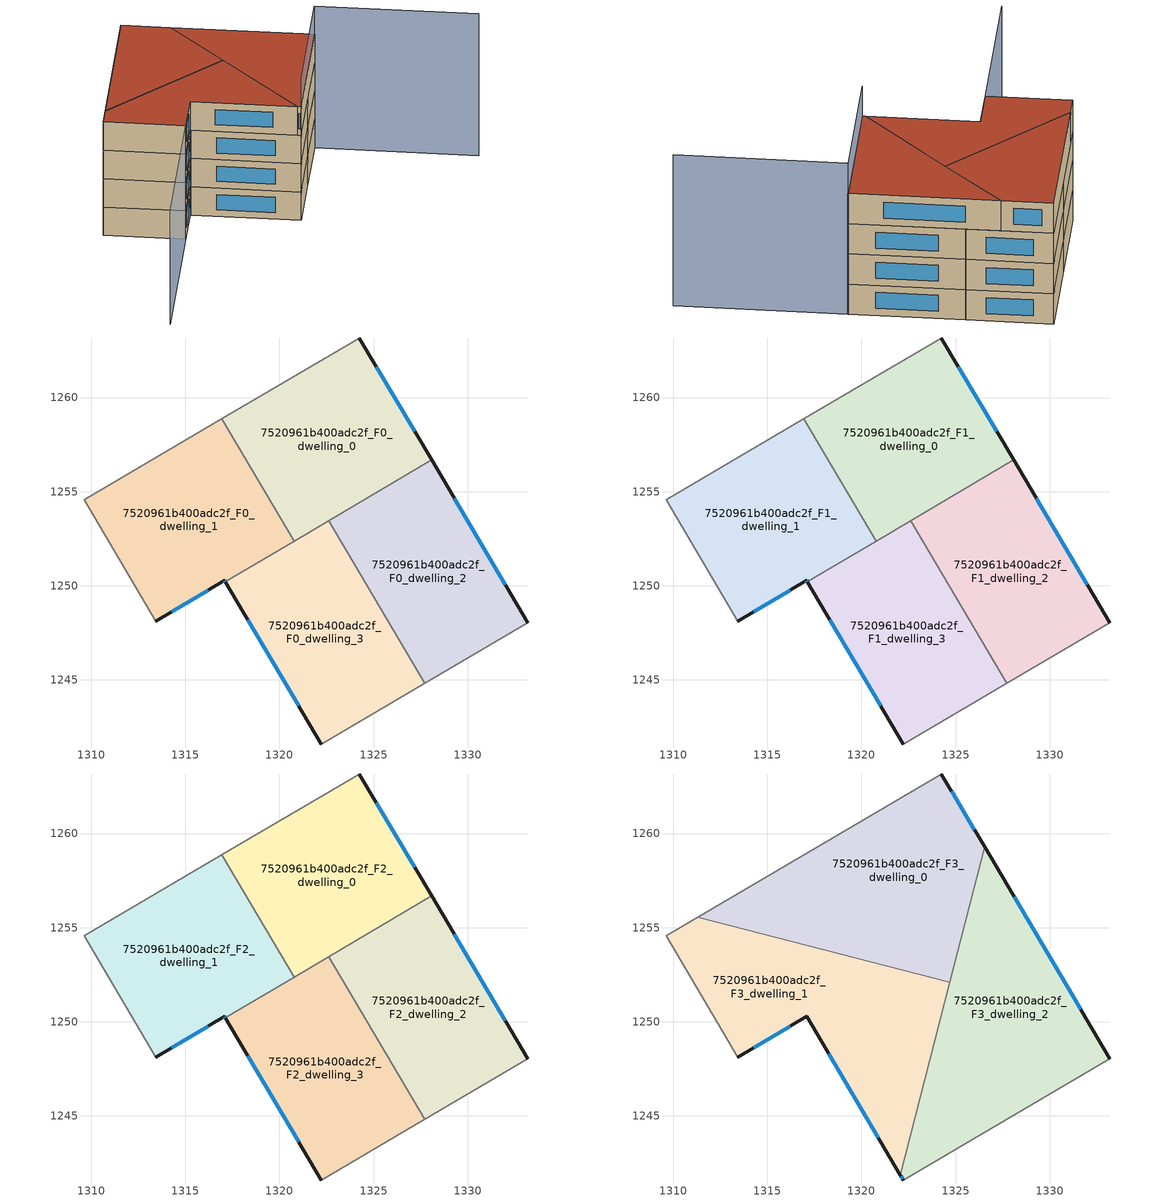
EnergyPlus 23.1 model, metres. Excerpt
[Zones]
7520961b400adc2f_F0_dwelling_0
 floor ground (EU_floor_Construction): 1324.25,1263.17 1328.08,1256.69 1320.79,1252.37 1316.94,1258.87 z0
 wall outside (EU_wall_Construction): 1328.08,1256.69 1324.25,1263.17 z0:3
 wall to 7520961b400adc2f_F0_dwelling_1 (EU_wall_Construction): 1316.94,1258.87 1320.79,1252.37 z0:3
 wall adiabatic (EU_wall_Construction): 1324.25,1263.17 1316.94,1258.87 z0:3
 wall to 7520961b400adc2f_F0_dwelling_2 (EU_wall_Construction): 1322.61,1253.45 1328.08,1256.69 z0:3
 wall to 7520961b400adc2f_F0_dwelling_3 (EU_wall_Construction): 1320.79,1252.37 1322.61,1253.45 z0:3
 window (EU_Window_Construction): 1327.18,1258.21 1325.15,1261.64 z0.7:2.3
7520961b400adc2f_F0_dwelling_1
 floor ground (EU_floor_Construction): 1316.94,1258.87 1320.79,1252.37 1317.12,1250.21 1317.08,1250.28 1313.43,1248.12 1309.61,1254.57 z0
 wall outside (EU_wall_Construction): 1313.43,1248.12 1317.08,1250.28 1317.12,1250.21 z0:3
 wall adiabatic (EU_wall_Construction): 1316.94,1258.87 1309.61,1254.57 1313.43,1248.12 z0:3
 wall to 7520961b400adc2f_F0_dwelling_3 (EU_wall_Construction): 1317.12,1250.21 1320.79,1252.37 z0:3
 window (EU_Window_Construction): 1314.29,1248.63 1316.22,1249.77 / 1317.09,1250.26 1317.11,1250.22 z0.7:2.3
7520961b400adc2f_F0_dwelling_2
 floor ground (EU_floor_Construction): 1328.08,1256.69 1333.21,1248.03 1327.72,1244.81 1322.61,1253.45 z0
 wall outside (EU_wall_Construction): 1333.21,1248.03 1328.08,1256.69 z0:3
 wall adiabatic (EU_wall_Construction): 1327.72,1244.81 1333.21,1248.03 z0:3
 wall to 7520961b400adc2f_F0_dwelling_3 (EU_wall_Construction): 1322.61,1253.45 1327.72,1244.81 z0:3
 window (EU_Window_Construction): 1332,1250.06 1329.29,1254.66 z0.7:2.3
7520961b400adc2f_F0_dwelling_3
 floor ground (EU_floor_Construction): 1322.61,1253.45 1327.72,1244.81 1322.22,1241.59 1317.12,1250.21 z0
 wall outside (EU_wall_Construction): 1317.12,1250.21 1322.22,1241.59 z0:3
 wall adiabatic (EU_wall_Construction): 1322.22,1241.59 1327.72,1244.81 z0:3
 window (EU_Window_Construction): 1318.32,1248.18 1321.03,1243.61 z0.7:2.3
7520961b400adc2f_F1_dwelling_0
 floor to 7520961b400adc2f_F0_dwelling_0 (EU_floor_Construction): 1324.25,1263.17 1328.08,1256.69 1320.79,1252.37 1316.94,1258.87 z3
 wall outside (EU_wall_Construction): 1328.08,1256.69 1324.25,1263.17 z3:6
 wall to 7520961b400adc2f_F1_dwelling_1 (EU_wall_Construction): 1316.94,1258.87 1320.79,1252.37 z3:6
 wall adiabatic (EU_wall_Construction): 1324.25,1263.17 1316.94,1258.87 z3:6
 wall to 7520961b400adc2f_F1_dwelling_2 (EU_wall_Construction): 1322.61,1253.45 1328.08,1256.69 z3:6
 wall to 7520961b400adc2f_F1_dwelling_3 (EU_wall_Construction): 1320.79,1252.37 1322.61,1253.45 z3:6
 window (EU_Window_Construction): 1327.18,1258.21 1325.15,1261.64 z3.7:5.3
7520961b400adc2f_F1_dwelling_1
 floor to 7520961b400adc2f_F0_dwelling_1 (EU_floor_Construction): 1316.94,1258.87 1320.79,1252.37 1317.12,1250.21 1317.08,1250.28 1313.43,1248.12 1309.61,1254.57 z3
 wall outside (EU_wall_Construction): 1313.43,1248.12 1317.08,1250.28 1317.12,1250.21 z3:6
 wall adiabatic (EU_wall_Construction): 1316.94,1258.87 1309.61,1254.57 1313.43,1248.12 z3:6
 wall to 7520961b400adc2f_F1_dwelling_3 (EU_wall_Construction): 1317.12,1250.21 1320.79,1252.37 z3:6
 window (EU_Window_Construction): 1314.29,1248.63 1316.22,1249.77 / 1317.09,1250.26 1317.11,1250.22 z3.7:5.3
7520961b400adc2f_F1_dwelling_2
 floor to 7520961b400adc2f_F0_dwelling_2 (EU_floor_Construction): 1328.08,1256.69 1333.21,1248.03 1327.72,1244.81 1322.61,1253.45 z3
 wall outside (EU_wall_Construction): 1333.21,1248.03 1328.08,1256.69 z3:6
 wall adiabatic (EU_wall_Construction): 1327.72,1244.81 1333.21,1248.03 z3:6
 wall to 7520961b400adc2f_F1_dwelling_3 (EU_wall_Construction): 1322.61,1253.45 1327.72,1244.81 z3:6
 window (EU_Window_Construction): 1332,1250.06 1329.29,1254.66 z3.7:5.3
7520961b400adc2f_F1_dwelling_3
 floor to 7520961b400adc2f_F0_dwelling_3 (EU_floor_Construction): 1322.61,1253.45 1327.72,1244.81 1322.22,1241.59 1317.12,1250.21 z3
 wall outside (EU_wall_Construction): 1317.12,1250.21 1322.22,1241.59 z3:6
 wall adiabatic (EU_wall_Construction): 1322.22,1241.59 1327.72,1244.81 z3:6
 window (EU_Window_Construction): 1318.32,1248.18 1321.03,1243.61 z3.7:5.3
7520961b400adc2f_F2_dwelling_0
 floor to 7520961b400adc2f_F1_dwelling_0 (EU_floor_Construction): 1324.25,1263.17 1328.08,1256.69 1320.79,1252.37 1316.94,1258.87 z6
 wall outside (EU_wall_Construction): 1328.08,1256.69 1324.25,1263.17 z6:9
 wall to 7520961b400adc2f_F2_dwelling_1 (EU_wall_Construction): 1316.94,1258.87 1320.79,1252.37 z6:9
 wall adiabatic (EU_wall_Construction): 1324.25,1263.17 1316.94,1258.87 z6:9
 wall to 7520961b400adc2f_F2_dwelling_2 (EU_wall_Construction): 1322.61,1253.45 1328.08,1256.69 z6:9
 wall to 7520961b400adc2f_F2_dwelling_3 (EU_wall_Construction): 1320.79,1252.37 1322.61,1253.45 z6:9
 window (EU_Window_Construction): 1327.18,1258.21 1325.15,1261.64 z6.7:8.3
7520961b400adc2f_F2_dwelling_1
 floor to 7520961b400adc2f_F1_dwelling_1 (EU_floor_Construction): 1316.94,1258.87 1320.79,1252.37 1317.12,1250.21 1317.08,1250.28 1313.43,1248.12 1309.61,1254.57 z6
 wall outside (EU_wall_Construction): 1313.43,1248.12 1317.08,1250.28 1317.12,1250.21 z6:9
 wall adiabatic (EU_wall_Construction): 1316.94,1258.87 1309.61,1254.57 1313.43,1248.12 z6:9
 wall to 7520961b400adc2f_F2_dwelling_3 (EU_wall_Construction): 1317.12,1250.21 1320.79,1252.37 z6:9
 window (EU_Window_Construction): 1314.29,1248.63 1316.22,1249.77 / 1317.09,1250.26 1317.11,1250.22 z6.7:8.3
7520961b400adc2f_F2_dwelling_2
 floor to 7520961b400adc2f_F1_dwelling_2 (EU_floor_Construction): 1328.08,1256.69 1333.21,1248.03 1327.72,1244.81 1322.61,1253.45 z6
 wall outside (EU_wall_Construction): 1333.21,1248.03 1328.08,1256.69 z6:9
 wall adiabatic (EU_wall_Construction): 1327.72,1244.81 1333.21,1248.03 z6:9
 wall to 7520961b400adc2f_F2_dwelling_3 (EU_wall_Construction): 1322.61,1253.45 1327.72,1244.81 z6:9
 window (EU_Window_Construction): 1332,1250.06 1329.29,1254.66 z6.7:8.3
7520961b400adc2f_F2_dwelling_3
 floor to 7520961b400adc2f_F1_dwelling_3 (EU_floor_Construction): 1322.61,1253.45 1327.72,1244.81 1322.22,1241.59 1317.12,1250.21 z6
 wall outside (EU_wall_Construction): 1317.12,1250.21 1322.22,1241.59 z6:9
 wall adiabatic (EU_wall_Construction): 1322.22,1241.59 1327.72,1244.81 z6:9
 window (EU_Window_Construction): 1318.32,1248.18 1321.03,1243.61 z6.7:8.3
7520961b400adc2f_F3_dwelling_0
 floor to 7520961b400adc2f_F2_dwelling_0 (EU_floor_Construction): 1324.25,1263.17 1326.55,1259.29 1325.48,1255.15 1321.66,1252.89 1320.27,1253.24 1316.94,1258.87 z9
 floor to 7520961b400adc2f_F2_dwelling_2 (EU_floor_Construction): 1325.48,1255.15 1324.7,1252.11 1323.17,1252.5 1322.61,1253.45 z9
 floor to 7520961b400adc2f_F2_dwelling_1 (EU_floor_Construction): 1316.94,1258.87 1320.27,1253.24 1311.29,1255.55 z9
 floor to 7520961b400adc2f_F2_dwelling_3 (EU_floor_Construction): 1322.61,1253.45 1323.17,1252.5 1321.66,1252.89 z9
 wall outside (EU_wall_Construction): 1326.55,1259.29 1324.25,1263.17 z9:12
 wall adiabatic (EU_wall_Construction): 1324.25,1263.17 1311.29,1255.55 z9:12
 wall to 7520961b400adc2f_F3_dwelling_1 (EU_wall_Construction): 1311.29,1255.55 1324.7,1252.11 z9:12
 wall to 7520961b400adc2f_F3_dwelling_2 (EU_wall_Construction): 1324.7,1252.11 1326.55,1259.29 z9:12
 window (EU_Window_Construction): 1326.01,1260.2 1324.79,1262.25 z9.7:11.3
 roof outside (EU_roof_Construction): 1324.7,1252.11 1326.55,1259.29 1324.25,1263.17 1311.29,1255.55 z12
7520961b400adc2f_F3_dwelling_1
 floor to 7520961b400adc2f_F2_dwelling_1 (EU_floor_Construction): 1320.27,1253.24 1320.79,1252.37 1317.12,1250.21 1317.08,1250.28 1313.43,1248.12 1309.61,1254.57 1311.29,1255.55 z9
 floor to 7520961b400adc2f_F2_dwelling_3 (EU_floor_Construction): 1323.17,1252.5 1324.31,1250.58 1322.07,1241.85 1317.12,1250.21 1321.66,1252.89 z9
 floor to 7520961b400adc2f_F2_dwelling_0 (EU_floor_Construction): 1321.66,1252.89 1320.79,1252.37 1320.27,1253.24 z9
 floor to 7520961b400adc2f_F2_dwelling_2 (EU_floor_Construction): 1324.7,1252.11 1324.31,1250.58 1323.17,1252.5 z9
 wall outside (EU_wall_Construction): 1313.43,1248.12 1317.08,1250.28 1322.07,1241.85 z9:12
 wall adiabatic (EU_wall_Construction): 1311.29,1255.55 1309.61,1254.57 1313.43,1248.12 z9:12
 wall to 7520961b400adc2f_F3_dwelling_2 (EU_wall_Construction): 1322.07,1241.85 1324.7,1252.11 z9:12
 window (EU_Window_Construction): 1314.29,1248.63 1316.22,1249.77 / 1318.25,1248.3 1320.9,1243.83 z9.7:11.3
 roof outside (EU_roof_Construction): 1322.07,1241.85 1324.7,1252.11 1311.29,1255.55 1309.61,1254.57 1313.43,1248.12 1317.08,1250.28 z12
7520961b400adc2f_F3_dwelling_2
 floor to 7520961b400adc2f_F2_dwelling_2 (EU_floor_Construction): 1328.08,1256.69 1333.21,1248.03 1327.72,1244.81 1324.31,1250.58 1325.48,1255.15 z9
 floor to 7520961b400adc2f_F2_dwelling_0 (EU_floor_Construction): 1326.55,1259.29 1328.08,1256.69 1325.48,1255.15 z9
 floor to 7520961b400adc2f_F2_dwelling_3 (EU_floor_Construction): 1324.31,1250.58 1327.72,1244.81 1322.22,1241.59 1322.07,1241.85 z9
 wall outside (EU_wall_Construction): 1333.21,1248.03 1326.55,1259.29 / 1322.07,1241.85 1322.22,1241.59 z9:12
 wall adiabatic (EU_wall_Construction): 1322.22,1241.59 1333.21,1248.03 z9:12
 window (EU_Window_Construction): 1331.64,1250.67 1328.11,1256.65 / 1322.11,1241.79 1322.19,1241.65 z9.7:11.3
 roof outside (EU_roof_Construction): 1333.21,1248.03 1326.55,1259.29 1322.07,1241.85 1322.22,1241.59 z12
shading: 1309.63,1254.58 1313.43,1248.12 / 1313.43,1248.12 1300.63,1240.6 z0:12; 1322.22,1241.59 1333.18,1248.07 / 1333.18,1248.07 1340.8,1235.19 z0:15
[Building]
EU S2 Campaign: North Axis=0; Terrain=City; Solar Distribution=FullExterior
[Site:Location]
Budapest.Ferenc.Liszt.Intl.AP: Latitude=47.437; Longitude=19.256; Time Zone=1; Elevation=185
[SizingPeriod:WeatherFileDays]
AnnualSizingPeriod: Begin Month=1; Begin Day of Month=1; End Month=12; End Day of Month=31; Day of Week for Start Day=Monday; Use Weather File Daylight Saving Period=No; Use Weather File Rain and Snow Indicators=No
[MATERIAL]
EU_InternalMass_Material: Roughness=MediumRough; Thickness=0.1; Conductivity=1; Density=1800; Specific Heat=900; Thermal Absorptance=0.9; Solar Absorptance=0.7; Visible Absorptance=0.7
[MATERIAL:NOMASS] Roughness=MediumRough; Thermal Absorptance=0.9; Solar Absorptance=0.7; Visible Absorptance=0.7
Name | Thermal Resistance
EU_wall_NoMass | 0.832559
EU_roof_NoMass | 1.39638
EU_floor_NoMass | 0.872794
[WINDOWMATERIAL:SIMPLEGLAZINGSYSTEM]
EU_Window_SimpleGlazing: UFactor=2.79869; Solar Heat Gain Coefficient=0.75; Visible Transmittance=0.75
[CONSTRUCTION]
EU_wall_Construction: EU_wall_NoMass
EU_roof_Construction: EU_roof_NoMass
EU_floor_Construction: EU_floor_NoMass
EU_Window_Construction: EU_Window_SimpleGlazing
EU_InternalMass_Construction: EU_InternalMass_Material
[ZONE] Type=1; Multiplier=1; Ceiling Height=autocalculate; Floor Area=autocalculate; Part of Total Floor Area=Yes
Name | Volume
7520961b400adc2f_F0_dwelling_0; 7520961b400adc2f_F1_dwelling_0; 7520961b400adc2f_F2_dwelling_0 | 191.726
7520961b400adc2f_F3_dwelling_0 | 255.632
7520961b400adc2f_F0_dwelling_1; 7520961b400adc2f_F1_dwelling_1; 7520961b400adc2f_F2_dwelling_1 | 191.706
7520961b400adc2f_F3_dwelling_1 | 255.64
7520961b400adc2f_F0_dwelling_2; 7520961b400adc2f_F1_dwelling_2; 7520961b400adc2f_F2_dwelling_2 | 191.725
7520961b400adc2f_F3_dwelling_2 | 255.61
7520961b400adc2f_F0_dwelling_3; 7520961b400adc2f_F1_dwelling_3; 7520961b400adc2f_F2_dwelling_3 | 191.707
[INTERNALMASS] Construction=EU_InternalMass_Construction
Name | Zone or ZoneList | Surface Area
7520961b400adc2f_F0_dwelling_0_EU_InternalMass | 7520961b400adc2f_F0_dwelling_0 | 63.9083
7520961b400adc2f_F0_dwelling_1_EU_InternalMass | 7520961b400adc2f_F0_dwelling_1 | 63.9009
7520961b400adc2f_F0_dwelling_2_EU_InternalMass | 7520961b400adc2f_F0_dwelling_2 | 63.9066
7520961b400adc2f_F0_dwelling_3_EU_InternalMass | 7520961b400adc2f_F0_dwelling_3 | 63.9008
7520961b400adc2f_F1_dwelling_0_EU_InternalMass | 7520961b400adc2f_F1_dwelling_0 | 63.9083
7520961b400adc2f_F1_dwelling_1_EU_InternalMass | 7520961b400adc2f_F1_dwelling_1 | 63.9009
7520961b400adc2f_F1_dwelling_2_EU_InternalMass | 7520961b400adc2f_F1_dwelling_2 | 63.9066
7520961b400adc2f_F1_dwelling_3_EU_InternalMass | 7520961b400adc2f_F1_dwelling_3 | 63.9008
7520961b400adc2f_F2_dwelling_0_EU_InternalMass | 7520961b400adc2f_F2_dwelling_0 | 63.9083
7520961b400adc2f_F2_dwelling_1_EU_InternalMass | 7520961b400adc2f_F2_dwelling_1 | 63.9009
7520961b400adc2f_F2_dwelling_2_EU_InternalMass | 7520961b400adc2f_F2_dwelling_2 | 63.9066
7520961b400adc2f_F2_dwelling_3_EU_InternalMass | 7520961b400adc2f_F2_dwelling_3 | 63.9008
7520961b400adc2f_F3_dwelling_0_EU_InternalMass | 7520961b400adc2f_F3_dwelling_0 | 85.2085
7520961b400adc2f_F3_dwelling_1_EU_InternalMass | 7520961b400adc2f_F3_dwelling_1 | 85.2126
7520961b400adc2f_F3_dwelling_2_EU_InternalMass | 7520961b400adc2f_F3_dwelling_2 | 85.2033
[OTHEREQUIPMENT] Fuel Type=Electricity; Design Level Calculation Method=Watts/Area; Power per Zone Floor Area=1; Fraction Latent=0; Fraction Radiant=0; Fraction Lost=0; Carbon Dioxide Generation Rate=0; EndUse Subcategory=EU_Step8_InternalGains
Name | Zone or ZoneList or Space or SpaceList | Schedule
EU_Step8_InternalGain_7520961b400adc2f_F0_dwelling_0_f000 | 7520961b400adc2f_F0_dwelling_0 | EU_Step8_GainSchedule_7520961b400adc2f_F0_dwelling_0_f000
EU_Step8_InternalGain_7520961b400adc2f_F0_dwelling_1_f000 | 7520961b400adc2f_F0_dwelling_1 | EU_Step8_GainSchedule_7520961b400adc2f_F0_dwelling_1_f000
EU_Step8_InternalGain_7520961b400adc2f_F0_dwelling_2_f000 | 7520961b400adc2f_F0_dwelling_2 | EU_Step8_GainSchedule_7520961b400adc2f_F0_dwelling_2_f000
EU_Step8_InternalGain_7520961b400adc2f_F0_dwelling_3_f000 | 7520961b400adc2f_F0_dwelling_3 | EU_Step8_GainSchedule_7520961b400adc2f_F0_dwelling_3_f000
EU_Step8_InternalGain_7520961b400adc2f_F1_dwelling_0_f000 | 7520961b400adc2f_F1_dwelling_0 | EU_Step8_GainSchedule_7520961b400adc2f_F1_dwelling_0_f000
EU_Step8_InternalGain_7520961b400adc2f_F1_dwelling_1_f000 | 7520961b400adc2f_F1_dwelling_1 | EU_Step8_GainSchedule_7520961b400adc2f_F1_dwelling_1_f000
EU_Step8_InternalGain_7520961b400adc2f_F1_dwelling_2_f000 | 7520961b400adc2f_F1_dwelling_2 | EU_Step8_GainSchedule_7520961b400adc2f_F1_dwelling_2_f000
EU_Step8_InternalGain_7520961b400adc2f_F1_dwelling_3_f000 | 7520961b400adc2f_F1_dwelling_3 | EU_Step8_GainSchedule_7520961b400adc2f_F1_dwelling_3_f000
EU_Step8_InternalGain_7520961b400adc2f_F2_dwelling_0_f000 | 7520961b400adc2f_F2_dwelling_0 | EU_Step8_GainSchedule_7520961b400adc2f_F2_dwelling_0_f000
EU_Step8_InternalGain_7520961b400adc2f_F2_dwelling_1_f000 | 7520961b400adc2f_F2_dwelling_1 | EU_Step8_GainSchedule_7520961b400adc2f_F2_dwelling_1_f000
EU_Step8_InternalGain_7520961b400adc2f_F2_dwelling_2_f000 | 7520961b400adc2f_F2_dwelling_2 | EU_Step8_GainSchedule_7520961b400adc2f_F2_dwelling_2_f000
EU_Step8_InternalGain_7520961b400adc2f_F2_dwelling_3_f000 | 7520961b400adc2f_F2_dwelling_3 | EU_Step8_GainSchedule_7520961b400adc2f_F2_dwelling_3_f000
EU_Step8_InternalGain_7520961b400adc2f_F3_dwelling_0_f000 | 7520961b400adc2f_F3_dwelling_0 | EU_Step8_GainSchedule_7520961b400adc2f_F3_dwelling_0_f000
EU_Step8_InternalGain_7520961b400adc2f_F3_dwelling_1_f000 | 7520961b400adc2f_F3_dwelling_1 | EU_Step8_GainSchedule_7520961b400adc2f_F3_dwelling_1_f000
EU_Step8_InternalGain_7520961b400adc2f_F3_dwelling_2_f000 | 7520961b400adc2f_F3_dwelling_2 | EU_Step8_GainSchedule_7520961b400adc2f_F3_dwelling_2_f000
[ZONEVENTILATION:DESIGNFLOWRATE] Schedule=EU_AlwaysOn; Design Flow Rate Calculation Method=AirChanges/Hour; Air Changes per Hour=0.475469; Ventilation Type=Natural; Fan Pressure Rise=0; Fan Total Efficiency=1; Constant Term Coefficient=1; Temperature Term Coefficient=0; Velocity Term Coefficient=0; Velocity Squared Term Coefficient=0; Minimum Indoor Temperature=-100; Maximum Indoor Temperature=100; Delta Temperature=-100; Minimum Outdoor Temperature=-100; Maximum Outdoor Temperature=100; Maximum Wind Speed=40
Name | Zone or ZoneList or Space or SpaceList
EU_ConstantAir_7520961b400adc2f_F0_dwelling_0 | 7520961b400adc2f_F0_dwelling_0
EU_ConstantAir_7520961b400adc2f_F0_dwelling_1 | 7520961b400adc2f_F0_dwelling_1
EU_ConstantAir_7520961b400adc2f_F0_dwelling_2 | 7520961b400adc2f_F0_dwelling_2
EU_ConstantAir_7520961b400adc2f_F0_dwelling_3 | 7520961b400adc2f_F0_dwelling_3
EU_ConstantAir_7520961b400adc2f_F1_dwelling_0 | 7520961b400adc2f_F1_dwelling_0
EU_ConstantAir_7520961b400adc2f_F1_dwelling_1 | 7520961b400adc2f_F1_dwelling_1
EU_ConstantAir_7520961b400adc2f_F1_dwelling_2 | 7520961b400adc2f_F1_dwelling_2
EU_ConstantAir_7520961b400adc2f_F1_dwelling_3 | 7520961b400adc2f_F1_dwelling_3
EU_ConstantAir_7520961b400adc2f_F2_dwelling_0 | 7520961b400adc2f_F2_dwelling_0
EU_ConstantAir_7520961b400adc2f_F2_dwelling_1 | 7520961b400adc2f_F2_dwelling_1
EU_ConstantAir_7520961b400adc2f_F2_dwelling_2 | 7520961b400adc2f_F2_dwelling_2
EU_ConstantAir_7520961b400adc2f_F2_dwelling_3 | 7520961b400adc2f_F2_dwelling_3
EU_ConstantAir_7520961b400adc2f_F3_dwelling_0 | 7520961b400adc2f_F3_dwelling_0
EU_ConstantAir_7520961b400adc2f_F3_dwelling_1 | 7520961b400adc2f_F3_dwelling_1
EU_ConstantAir_7520961b400adc2f_F3_dwelling_2 | 7520961b400adc2f_F3_dwelling_2
[HVACTEMPLATE:THERMOSTAT] Constant Heating Setpoint=20; Constant Cooling Setpoint=50
EU_HeatOnly_7520961b400adc2f_F0_dwelling_0; EU_HeatOnly_7520961b400adc2f_F0_dwelling_1; EU_HeatOnly_7520961b400adc2f_F0_dwelling_2; EU_HeatOnly_7520961b400adc2f_F0_dwelling_3; EU_HeatOnly_7520961b400adc2f_F1_dwelling_0; EU_HeatOnly_7520961b400adc2f_F1_dwelling_1; EU_HeatOnly_7520961b400adc2f_F1_dwelling_2; EU_HeatOnly_7520961b400adc2f_F1_dwelling_3; EU_HeatOnly_7520961b400adc2f_F2_dwelling_0; EU_HeatOnly_7520961b400adc2f_F2_dwelling_1; EU_HeatOnly_7520961b400adc2f_F2_dwelling_2; EU_HeatOnly_7520961b400adc2f_F2_dwelling_3; EU_HeatOnly_7520961b400adc2f_F3_dwelling_0; EU_HeatOnly_7520961b400adc2f_F3_dwelling_1; EU_HeatOnly_7520961b400adc2f_F3_dwelling_2
[HVACTEMPLATE:ZONE:IDEALLOADSAIRSYSTEM] System Availability Schedule=EU_AlwaysOn; Maximum Heating Supply Air Temperature=50; Minimum Cooling Supply Air Temperature=13; Maximum Heating Supply Air Humidity Ratio=0.0156; Minimum Cooling Supply Air Humidity Ratio=0.0077; Heating Limit=NoLimit; Cooling Limit=NoLimit; Heating Availability Schedule=EU_AlwaysOn; Cooling Availability Schedule=EU_CoolingOff; Dehumidification Control Type=ConstantSensibleHeatRatio; Cooling Sensible Heat Ratio=0.7; Dehumidification Setpoint=60; Humidification Control Type=None; Humidification Setpoint=30; Outdoor Air Method=None; Outdoor Air Flow Rate per Person=0.00944; Outdoor Air Flow Rate per Zone Floor Area=0; Outdoor Air Flow Rate per Zone=0; Demand Controlled Ventilation Type=None; Outdoor Air Economizer Type=NoEconomizer; Heat Recovery Type=None; Sensible Heat Recovery Effectiveness=0.7; Latent Heat Recovery Effectiveness=0.65
Name | Template Thermostat
7520961b400adc2f_F0_dwelling_0 | EU_HeatOnly_7520961b400adc2f_F0_dwelling_0
7520961b400adc2f_F0_dwelling_1 | EU_HeatOnly_7520961b400adc2f_F0_dwelling_1
7520961b400adc2f_F0_dwelling_2 | EU_HeatOnly_7520961b400adc2f_F0_dwelling_2
7520961b400adc2f_F0_dwelling_3 | EU_HeatOnly_7520961b400adc2f_F0_dwelling_3
7520961b400adc2f_F1_dwelling_0 | EU_HeatOnly_7520961b400adc2f_F1_dwelling_0
7520961b400adc2f_F1_dwelling_1 | EU_HeatOnly_7520961b400adc2f_F1_dwelling_1
7520961b400adc2f_F1_dwelling_2 | EU_HeatOnly_7520961b400adc2f_F1_dwelling_2
7520961b400adc2f_F1_dwelling_3 | EU_HeatOnly_7520961b400adc2f_F1_dwelling_3
7520961b400adc2f_F2_dwelling_0 | EU_HeatOnly_7520961b400adc2f_F2_dwelling_0
7520961b400adc2f_F2_dwelling_1 | EU_HeatOnly_7520961b400adc2f_F2_dwelling_1
7520961b400adc2f_F2_dwelling_2 | EU_HeatOnly_7520961b400adc2f_F2_dwelling_2
7520961b400adc2f_F2_dwelling_3 | EU_HeatOnly_7520961b400adc2f_F2_dwelling_3
7520961b400adc2f_F3_dwelling_0 | EU_HeatOnly_7520961b400adc2f_F3_dwelling_0
7520961b400adc2f_F3_dwelling_1 | EU_HeatOnly_7520961b400adc2f_F3_dwelling_1
7520961b400adc2f_F3_dwelling_2 | EU_HeatOnly_7520961b400adc2f_F3_dwelling_2
[SIZING:ZONE] Zone Cooling Design Supply Air Temperature Input Method=SupplyAirTemperature; Zone Cooling Design Supply Air Temperature=13; Zone Heating Design Supply Air Temperature Input Method=SupplyAirTemperature; Zone Heating Design Supply Air Temperature=50; Zone Cooling Design Supply Air Humidity Ratio=0.008; Zone Heating Design Supply Air Humidity Ratio=0.008; Cooling Design Air Flow Method=DesignDay; Cooling Design Air Flow Rate=0; Cooling Minimum Air Flow per Zone Floor Area=0.000762; Cooling Minimum Air Flow=0; Cooling Minimum Air Flow Fraction=0.2; Heating Design Air Flow Method=DesignDay; Heating Design Air Flow Rate=0; Heating Maximum Air Flow per Zone Floor Area=0.002032; Heating Maximum Air Flow=0.141576; Heating Maximum Air Flow Fraction=0.3; Account for Dedicated Outdoor Air System=No; Dedicated Outdoor Air System Control Strategy=NeutralSupplyAir; Dedicated Outdoor Air Low Setpoint Temperature for Design=autosize; Dedicated Outdoor Air High Setpoint Temperature for Design=autosize; Zone Load Sizing Method=Sensible Load Only No Latent Load; Zone Latent Cooling Design Supply Air Humidity Ratio Input Method=HumidityRatioDifference; Zone Cooling Design Supply Air Humidity Ratio Difference=0.005; Zone Latent Heating Design Supply Air Humidity Ratio Input Method=HumidityRatioDifference; Zone Humidification Design Supply Air Humidity Ratio Difference=0.005
7520961b400adc2f_F0_dwelling_0; 7520961b400adc2f_F0_dwelling_1; 7520961b400adc2f_F0_dwelling_2; 7520961b400adc2f_F0_dwelling_3; 7520961b400adc2f_F1_dwelling_0; 7520961b400adc2f_F1_dwelling_1; 7520961b400adc2f_F1_dwelling_2; 7520961b400adc2f_F1_dwelling_3; 7520961b400adc2f_F2_dwelling_0; 7520961b400adc2f_F2_dwelling_1; 7520961b400adc2f_F2_dwelling_2; 7520961b400adc2f_F2_dwelling_3; 7520961b400adc2f_F3_dwelling_0; 7520961b400adc2f_F3_dwelling_1; 7520961b400adc2f_F3_dwelling_2
[SCHEDULE:CONSTANT]
Name | Hourly Value
EU_AlwaysOn | 1
EU_CoolingOff | 0
[SCHEDULE:FILE] Column Number=1; Rows to Skip at Top=0; Number of Hours of Data=8760; Column Separator=Comma; Interpolate to Timestep=No; Minutes per Item=60; Adjust Schedule for Daylight Savings=Yes
Name | File
EU_Step8_GainSchedule_7520961b400adc2f_F0_dwelling_0_f000 | ../../schedules/7520961b400adc2f/7520961b400adc2f_F0_dwelling_0_f000_gain.csv
EU_Step8_GainSchedule_7520961b400adc2f_F0_dwelling_1_f000 | ../../schedules/7520961b400adc2f/7520961b400adc2f_F0_dwelling_1_f000_gain.csv
EU_Step8_GainSchedule_7520961b400adc2f_F0_dwelling_2_f000 | ../../schedules/7520961b400adc2f/7520961b400adc2f_F0_dwelling_2_f000_gain.csv
EU_Step8_GainSchedule_7520961b400adc2f_F0_dwelling_3_f000 | ../../schedules/7520961b400adc2f/7520961b400adc2f_F0_dwelling_3_f000_gain.csv
EU_Step8_GainSchedule_7520961b400adc2f_F1_dwelling_0_f000 | ../../schedules/7520961b400adc2f/7520961b400adc2f_F1_dwelling_0_f000_gain.csv
EU_Step8_GainSchedule_7520961b400adc2f_F1_dwelling_1_f000 | ../../schedules/7520961b400adc2f/7520961b400adc2f_F1_dwelling_1_f000_gain.csv
EU_Step8_GainSchedule_7520961b400adc2f_F1_dwelling_2_f000 | ../../schedules/7520961b400adc2f/7520961b400adc2f_F1_dwelling_2_f000_gain.csv
EU_Step8_GainSchedule_7520961b400adc2f_F1_dwelling_3_f000 | ../../schedules/7520961b400adc2f/7520961b400adc2f_F1_dwelling_3_f000_gain.csv
EU_Step8_GainSchedule_7520961b400adc2f_F2_dwelling_0_f000 | ../../schedules/7520961b400adc2f/7520961b400adc2f_F2_dwelling_0_f000_gain.csv
EU_Step8_GainSchedule_7520961b400adc2f_F2_dwelling_1_f000 | ../../schedules/7520961b400adc2f/7520961b400adc2f_F2_dwelling_1_f000_gain.csv
EU_Step8_GainSchedule_7520961b400adc2f_F2_dwelling_2_f000 | ../../schedules/7520961b400adc2f/7520961b400adc2f_F2_dwelling_2_f000_gain.csv
EU_Step8_GainSchedule_7520961b400adc2f_F2_dwelling_3_f000 | ../../schedules/7520961b400adc2f/7520961b400adc2f_F2_dwelling_3_f000_gain.csv
EU_Step8_GainSchedule_7520961b400adc2f_F3_dwelling_0_f000 | ../../schedules/7520961b400adc2f/7520961b400adc2f_F3_dwelling_0_f000_gain.csv
EU_Step8_GainSchedule_7520961b400adc2f_F3_dwelling_1_f000 | ../../schedules/7520961b400adc2f/7520961b400adc2f_F3_dwelling_1_f000_gain.csv
EU_Step8_GainSchedule_7520961b400adc2f_F3_dwelling_2_f000 | ../../schedules/7520961b400adc2f/7520961b400adc2f_F3_dwelling_2_f000_gain.csv
